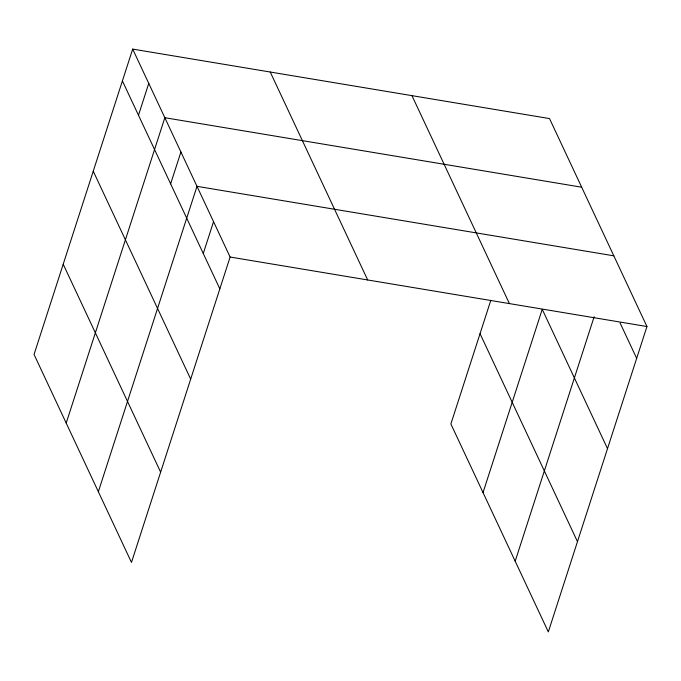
<?xml version="1.0" encoding="UTF-8"?>
<svg xmlns="http://www.w3.org/2000/svg" width="681" height="681" viewBox="0 0 681 681"><rect width="100%" height="100%" fill="white"/><g stroke="black" fill="none" stroke-linecap="round" stroke-linejoin="round"><path stroke-width="1.02" d="M132.684 49.092L34.05 354.469L131.476 562.421L230.118 257.035L132.684 49.092L549.524 118.579L646.95 326.531L548.316 631.908L450.882 423.965L490.814 300.33M138.481 115.234L148.764 83.397M66.202 423.097L164.836 117.711L581.676 187.207M170.633 183.853L180.916 152.025M98.353 491.716L196.988 186.339L613.828 255.826M203.27 253.519L213.553 221.683M483.033 492.584L542.238 309.31L607.512 448.634M515.185 561.212L594.147 316.742M230.118 257.035L646.95 326.531M620.11 323.007L636.667 358.359M411.962 95.646L509.397 303.598M480.045 333.69L577.471 541.642M270.238 72.024L367.672 279.968M122.401 80.92L219.835 288.863M93.246 171.195L190.68 379.138M63.205 264.202L160.639 472.146"/></g></svg>
